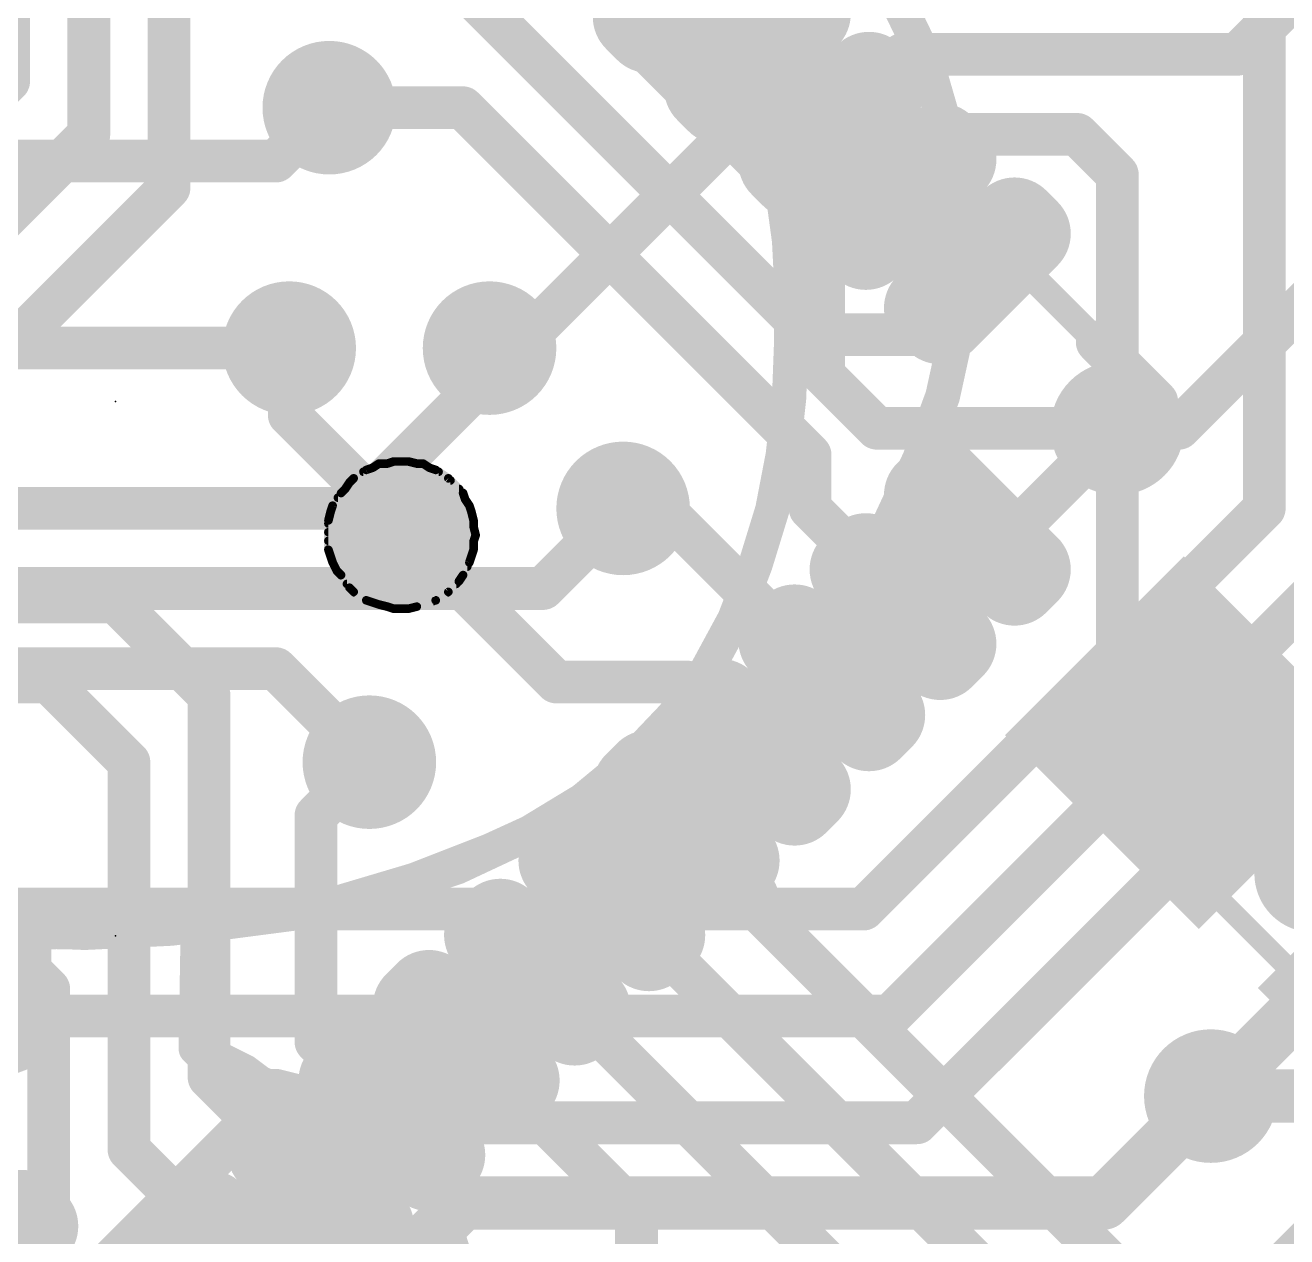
# Model space of a CAD drawing. Extents: x -41 to 66, y -12 to 41.
# Drawn here: x 9.73 to 15.73, y 14.44 to 20.2 of the extents above; entities that cross this region are included whole.
import ezdxf

# ---------------------------------------------------------------- set-up
doc = ezdxf.new("R2010")
doc.units = 0
for name, color, linetype in [('1', 12, 'CONTINUOUS'), ('16', 132, 'CONTINUOUS'), ('18', 110, 'CONTINUOUS'), ('21', 41, 'CONTINUOUS'), ('22', 40, 'CONTINUOUS'), ('23', 53, 'CONTINUOUS'), ('24', 53, 'CONTINUOUS'), ('29', 253, 'CONTINUOUS'), ('31', 253, 'CONTINUOUS'), ('51', 53, 'CONTINUOUS')]:
    doc.layers.add(name, color=color, linetype=linetype)

# ---------------------------------------------------------------- blocks, each defined once
blk = doc.blocks.new('RECT')
blk.add_solid([(-0.5, -0.5), (0.5, -0.5), (-0.5, 0.5), (0.5, 0.5)])
blk = doc.blocks.new('RECT128000X48000R85')
at = {"const_width": 0.1275}
blk.add_lwpolyline([(0.3362, -0.0225), (0.3362, 0.0225, 0.4142), (0.2725, 0.0863), (-0.2725, 0.0863, 0.4142), (-0.3362, 0.0225), (-0.3362, -0.0225, 0.4142), (-0.2725, -0.0863), (0.2725, -0.0863, 0.4142)], format="xyb", close=True, dxfattribs=at)
blk.add_solid([(-0.2979, -0.0479), (0.2979, -0.0479), (-0.2979, 0.0479), (0.2979, 0.0479)])
blk = doc.blocks.new('RECT160512X80512R85')
at = {"const_width": 0.2139}
blk.add_lwpolyline([(0.3947, -0.0377), (0.3947, 0.0377, 0.4142), (0.2877, 0.1447), (-0.2877, 0.1447, 0.4142), (-0.3947, 0.0377), (-0.3947, -0.0377, 0.4142), (-0.2877, -0.1447), (0.2877, -0.1447, 0.4142)], format="xyb", close=True, dxfattribs=at)
blk.add_solid([(-0.3131, -0.0631), (0.3131, -0.0631), (-0.3131, 0.0631), (0.3131, 0.0631)])
blk = doc.blocks.new('ROUNDV')
at = {"const_width": 0.5}
blk.add_lwpolyline([(0, -0.25, 1), (0, 0.25, 1), (0, -0.25)], format="xyb", dxfattribs=at)

msp = doc.modelspace()

# ---------------------------------------------------------------- linework, layer by layer
at = {"layer": '1'}
for points, const_width in [([(10.033, 22.098), (10.033, 19.685)], 0.2032), ([(9.652, 21.717), (9.652, 19.939)], 0.2032), ([(13.462, 18.7325), (11.1443, 21.0503)], 0.2032), ([(13.5763, 20.447), (13.2114, 20.0821)], 0.2032), ([(15.875, 20.447), (15.494, 20.066)], 0.2032), ([(10.414, 20.32), (10.414, 19.431)], 0.2032), ([(13.9024, 20.066), (13.565, 19.7285)], 0.2032), ([(15.494, 20.066), (13.9024, 20.066)], 0.2032), ([(9.652, 19.939), (9.144, 19.431)], 0.2032), ([(11.811, 19.812), (11.176, 19.812)], 0.2032), ([(13.462, 18.161), (11.811, 19.812)], 0.2032), ([(10.033, 19.685), (8.636, 18.288)], 0.2032), ([(14.1987, 19.685), (13.9036, 19.3899)], 0.2032), ([(14.732, 19.685), (14.1987, 19.685)], 0.2032), ([(14.9225, 19.4945), (14.732, 19.685)], 0.2032), ([(15.2155, 18.288), (16.51, 19.5825)], 0.2032), ([(14.9225, 18.288), (14.9225, 19.4945)], 0.2032), ([(10.414, 19.431), (9.144, 18.161)], 0.2032), ([(14.2571, 19.0364), (14.2571, 19.0196)], 0.2032), ([(14.2571, 19.0196), (13.97, 18.7325)], 0.2032), ([(13.97, 18.7325), (13.462, 18.7325)], 0.2032), ([(10.9855, 18.669), (10.9855, 18.3515)], 0.2032), ([(10.9855, 18.3515), (12.2555, 17.0815)], 0.2032), ([(14.4281, 17.7936), (14.9225, 18.288)], 0.2032), ([(14.9225, 17.145), (14.9225, 18.288)], 0.2032), ([(15.2155, 18.288), (14.9225, 18.288)], 0.2032), ([(13.462, 17.907), (13.462, 18.161)], 0.2032), ([(12.573, 17.907), (12.7594, 17.907)], 0.2032), ([(12.7594, 17.907), (13.565, 17.1015)], 0.2032), ([(13.9036, 17.4654), (13.462, 17.907)], 0.2032), ([(14.2571, 17.7936), (14.4281, 17.7936)], 0.2032), ([(9.144, 17.4625), (10.16, 17.4625)], 0.2032), ([(10.16, 17.4625), (10.6045, 17.018)], 0.2032), ([(13.9036, 17.4401), (13.9036, 17.4654)], 0.2032), ([(15.274, 16.7935), (14.9225, 17.145)], 0.2032), ([(9.8425, 17.0815), (7.4422, 17.0815)], 0.2032), ([(10.2235, 16.7005), (9.8425, 17.0815)], 0.2032), ([(12.2555, 17.0815), (12.8778, 17.0815)], 0.2032), ([(12.8778, 17.0815), (13.2114, 16.7479)], 0.2032), ([(10.6045, 15.2018), (10.6045, 17.018)], 0.2032), ([(10.2235, 14.859), (10.2235, 16.7005)], 0.2032), ([(11.3665, 16.7005), (11.1125, 16.4465)], 0.2032), ([(11.1125, 16.4465), (11.1125, 15.3711)], 0.2032), ([(13.208, 16.0741), (12.8728, 16.4093)], 0.2032), ([(9.8425, 15.621), (9.2329, 16.2306)], 0.2032), ([(14.6685, 13.9065), (12.5193, 16.0557)], 0.2032), ([(13.208, 16.002), (13.208, 16.0741)], 0.2032), ([(14.9225, 14.2875), (13.208, 16.002)], 0.2032), ([(14.3424, 13.5255), (12.1657, 15.7022)], 0.2032), ([(9.8425, 14.6217), (9.8425, 15.621)], 0.2032), ([(11.1125, 15.3711), (11.4735, 15.01)], 0.2032), ([(12.6365, 14.5542), (11.8271, 15.3636)], 0.2032), ([(10.6045, 15.2018), (11.1349, 14.6714)], 0.2032), ([(15.367, 15.113), (15.9976, 15.113)], 0.254), ([(10.7646, 14.3179), (10.2235, 14.859)], 0.2032), ([(11.1349, 14.6714), (11.1349, 14.6461)], 0.2032), ([(9.8425, 14.6217), (9.5386, 14.3179)], 0.2032), ([(11.1349, 14.6461), (11.8745, 13.9065)], 0.2032), ([(12.6365, 13.462), (12.6365, 14.5542)], 0.2032)]:
    msp.add_lwpolyline(points, dxfattribs=dict(at, const_width=const_width))
for points, const_width in [([(13.1755, 20.118, 1), (13.2473, 20.0462)], 0.1016), ([(13.9024, 20.1168, 1), (13.9024, 20.0152)], 0.1016), ([(13.9384, 20.0301, 1), (13.8665, 20.1019)], 0.1016), ([(15.4581, 20.1019, 1), (15.5299, 20.0301)], 0.1016), ([(15.494, 20.0152, 1), (15.494, 20.1168)], 0.1016), ([(9.6879, 19.9031, 1), (9.6161, 19.9749)], 0.1016), ([(9.6012, 19.939, 1), (9.7028, 19.939)], 0.1016), ([(11.176, 19.8628, 1), (11.176, 19.7612)], 0.1016), ([(11.8469, 19.8479, 1), (11.7751, 19.7761)], 0.1016), ([(11.811, 19.7612, 1), (11.811, 19.8628)], 0.1016), ([(13.5291, 19.7645, 1), (13.6009, 19.6926)], 0.1016), ([(9.9822, 19.685, 1), (10.0838, 19.685)], 0.1016), ([(10.0689, 19.6491, 1), (9.9971, 19.7209)], 0.1016), ([(14.1987, 19.7358, 1), (14.1987, 19.6342)], 0.1016), ([(14.2346, 19.6491, 1), (14.1627, 19.7209)], 0.1016), ([(14.7679, 19.7209, 1), (14.6961, 19.6491)], 0.1016), ([(14.732, 19.6342, 1), (14.732, 19.7358)], 0.1016), ([(14.9733, 19.4945, 1), (14.8717, 19.4945)], 0.1016), ([(14.8866, 19.4586, 1), (14.9584, 19.5304)], 0.1016), ([(10.4499, 19.3951, 1), (10.3781, 19.4669)], 0.1016), ([(10.3632, 19.431, 1), (10.4648, 19.431)], 0.1016), ([(13.8677, 19.4259, 1), (13.9395, 19.354)], 0.1016), ([(14.3079, 19.0364, 1), (14.2063, 19.0364)], 0.1016), ([(14.2931, 18.9837, 1), (14.2212, 19.0556)], 0.1016), ([(14.2063, 19.0196, 1), (14.3079, 19.0196)], 0.1016), ([(13.462, 18.7833, 1), (13.462, 18.6817)], 0.1016), ([(13.97, 18.6817, 1), (13.97, 18.7833)], 0.1016), ([(13.4261, 18.6966, 1), (13.4979, 18.7684)], 0.1016), ([(13.9341, 18.7684, 1), (14.0059, 18.6966)], 0.1016), ([(11.0363, 18.669, 1), (10.9347, 18.669)], 0.1016), ([(11.0214, 18.3874, 1), (10.9496, 18.3156)], 0.1016), ([(10.9347, 18.3515, 1), (11.0363, 18.3515)], 0.1016), ([(14.9733, 18.288, 1), (14.8717, 18.288)], 0.1016), ([(14.9225, 18.3388, 1), (14.9225, 18.2372)], 0.1016), ([(14.9584, 18.2521, 1), (14.8866, 18.3239)], 0.1016), ([(15.1796, 18.3239, 1), (15.2514, 18.2521)], 0.1016), ([(15.2155, 18.2372, 1), (15.2155, 18.3388)], 0.1016), ([(14.8717, 18.288, 1), (14.9733, 18.288)], 0.1016), ([(13.5128, 18.161, 1), (13.4112, 18.161)], 0.1016), ([(13.4261, 18.1251, 1), (13.4979, 18.1969)], 0.1016), ([(12.573, 17.9578, 1), (12.573, 17.8562)], 0.1016), ([(12.7953, 17.9429, 1), (12.7235, 17.8711)], 0.1016), ([(12.7594, 17.8562, 1), (12.7594, 17.9578)], 0.1016), ([(13.4979, 17.9429, 1), (13.4261, 17.8711)], 0.1016), ([(13.4112, 17.907, 1), (13.5128, 17.907)], 0.1016), ([(14.2571, 17.8444, 1), (14.2571, 17.7428)], 0.1016), ([(14.3922, 17.8295, 1), (14.464, 17.7577)], 0.1016), ([(14.4281, 17.7428, 1), (14.4281, 17.8444)], 0.1016), ([(10.1959, 17.4984, 1), (10.1241, 17.4266)], 0.1016), ([(10.16, 17.4117, 1), (10.16, 17.5133)], 0.1016), ([(13.9544, 17.4654, 1), (13.8528, 17.4654)], 0.1016), ([(13.8677, 17.4295, 1), (13.9395, 17.5013)], 0.1016), ([(13.8528, 17.4401, 1), (13.9544, 17.4401)], 0.1016), ([(14.9584, 17.1809, 1), (14.8866, 17.1091)], 0.1016), ([(9.8784, 17.1174, 1), (9.8066, 17.0456)], 0.1016), ([(9.8425, 17.0307, 1), (9.8425, 17.1323)], 0.1016), ([(12.2555, 17.1323, 1), (12.2555, 17.0307)], 0.1016), ([(12.2196, 17.0456, 1), (12.2914, 17.1174)], 0.1016), ([(12.9137, 17.1174, 1), (12.8419, 17.0456)], 0.1016), ([(12.8778, 17.0307, 1), (12.8778, 17.1323)], 0.1016), ([(13.5291, 17.0655, 1), (13.6009, 17.1374)], 0.1016), ([(14.8717, 17.145, 1), (14.9733, 17.145)], 0.1016), ([(10.6553, 17.018, 1), (10.5537, 17.018)], 0.1016), ([(10.5686, 16.9821, 1), (10.6404, 17.0539)], 0.1016), ([(15.238, 16.7576, 1), (15.3099, 16.8295)], 0.1016), ([(10.2743, 16.7005, 1), (10.1727, 16.7005)], 0.1016), ([(11.4024, 16.6646, 1), (11.3306, 16.7364)], 0.1016), ([(13.1755, 16.712, 1), (13.2473, 16.7838)], 0.1016), ([(10.1876, 16.6646, 1), (10.2594, 16.7364)], 0.1016), ([(11.1633, 16.4465, 1), (11.0617, 16.4465)], 0.1016), ([(11.0766, 16.4824, 1), (11.1484, 16.4106)], 0.1016), ([(12.9087, 16.4452, 1), (12.8369, 16.3734)], 0.1016), ([(12.5552, 16.0917, 1), (12.4833, 16.0198)], 0.1016), ([(13.2588, 16.0741, 1), (13.1572, 16.0741)], 0.1016), ([(13.1721, 16.0382, 1), (13.2439, 16.11)], 0.1016), ([(13.2439, 16.0379, 1), (13.1721, 15.9661)], 0.1016), ([(13.1572, 16.002, 1), (13.2588, 16.002)], 0.1016), ([(12.2016, 15.7381, 1), (12.1298, 15.6663)], 0.1016), ([(9.8933, 15.621, 1), (9.7917, 15.621)], 0.1016), ([(9.8066, 15.5851, 1), (9.8784, 15.6569)], 0.1016), ([(11.1484, 15.407, 1), (11.0766, 15.3351)], 0.1016), ([(11.0617, 15.3711, 1), (11.1633, 15.3711)], 0.1016), ([(11.863, 15.3995, 1), (11.7912, 15.3277)], 0.1016), ([(10.6404, 15.2378, 1), (10.5686, 15.1659)], 0.1016), ([(10.5537, 15.2018, 1), (10.6553, 15.2018)], 0.1016), ([(15.367, 15.1765, 1), (15.367, 15.0495)], 0.127), ([(11.4376, 14.9741, 1), (11.5095, 15.0459)], 0.1016), ([(10.2594, 14.8949, 1), (10.1876, 14.8231)], 0.1016), ([(10.1727, 14.859, 1), (10.2743, 14.859)], 0.1016), ([(11.1857, 14.6714, 1), (11.0841, 14.6714)], 0.1016), ([(11.099, 14.6355, 1), (11.1709, 14.7073)], 0.1016), ([(9.8784, 14.5858, 1), (9.8066, 14.6577)], 0.1016), ([(11.1709, 14.682, 1), (11.099, 14.6101)], 0.1016), ([(11.0841, 14.6461, 1), (11.1857, 14.6461)], 0.1016), ([(9.7917, 14.6217, 1), (9.8933, 14.6217)], 0.1016), ([(12.6873, 14.5542, 1), (12.5857, 14.5542)], 0.1016), ([(12.6006, 14.5183, 1), (12.6724, 14.5901)], 0.1016)]:
    msp.add_lwpolyline(points, format="xyb", dxfattribs=dict(at, const_width=const_width))
at = {"layer": '16'}
for points, const_width in [([(12.7, 20.066), (12.7, 23.622)], 0.2032), ([(15.621, 17.907), (15.621, 21.7805)], 0.2032), ([(13.081, 19.685), (12.7, 20.066)], 0.2032), ([(10.922, 19.558), (11.176, 19.812)], 0.2032), ([(11.303, 17.907), (13.081, 19.685)], 0.2032), ([(13.5255, 19.2405), (13.081, 19.685)], 0.2032), ([(8.382, 19.558), (10.922, 19.558)], 0.2032), ([(13.5255, 18.542), (13.5255, 19.2405)], 0.2032), ([(8.636, 18.669), (10.9855, 18.669)], 0.2032), ([(13.7795, 18.288), (13.5255, 18.542)], 0.2032), ([(14.9225, 18.288), (13.7795, 18.288)], 0.2032), ([(8.636, 17.907), (11.303, 17.907)], 0.2032), ([(12.192, 17.526), (12.573, 17.907)], 0.2032), ([(13.716, 16.002), (15.621, 17.907)], 0.2032), ([(13.843, 15.494), (16.129, 17.78)], 0.2032), ([(13.97, 14.986), (16.637, 17.653)], 0.2032), ([(8.9535, 17.526), (12.192, 17.526)], 0.2032), ([(9.271, 17.145), (10.922, 17.145)], 0.2032), ([(10.922, 17.145), (11.3665, 16.7005)], 0.2032), ([(15.367, 15.113), (17.145, 16.891)], 0.254), ([(17.653, 16.256), (15.621, 14.224)], 0.2032), ([(13.716, 16.002), (9.4615, 16.002)], 0.2032), ([(7.874, 15.494), (13.843, 15.494)], 0.2032), ([(14.859, 14.605), (15.367, 15.113)], 0.254), ([(10.795, 14.986), (9.398, 13.589)], 0.2032), ([(13.97, 14.986), (10.795, 14.986)], 0.2032), ([(11.811, 14.605), (11.176, 13.97)], 0.254), ([(14.859, 14.605), (11.811, 14.605)], 0.254)]:
    msp.add_lwpolyline(points, dxfattribs=dict(at, const_width=const_width))
for points, const_width in [([(12.7359, 20.1019, 1), (12.6641, 20.0301)], 0.1016), ([(12.6492, 20.066, 1), (12.7508, 20.066)], 0.1016), ([(11.2119, 19.7761, 1), (11.1401, 19.8479)], 0.1016), ([(13.1169, 19.7209, 1), (13.0451, 19.6491)], 0.1016), ([(13.1169, 19.6491, 1), (13.0451, 19.7209)], 0.1016), ([(13.0451, 19.6491, 1), (13.1169, 19.7209)], 0.1016), ([(10.8861, 19.5939, 1), (10.9579, 19.5221)], 0.1016), ([(10.922, 19.5072, 1), (10.922, 19.6088)], 0.1016), ([(13.5763, 19.2405, 1), (13.4747, 19.2405)], 0.1016), ([(13.4896, 19.2046, 1), (13.5614, 19.2764)], 0.1016), ([(10.9855, 18.6182, 1), (10.9855, 18.7198)], 0.1016), ([(13.5614, 18.5779, 1), (13.4896, 18.5061)], 0.1016), ([(13.4747, 18.542, 1), (13.5763, 18.542)], 0.1016), ([(13.7795, 18.3388, 1), (13.7795, 18.2372)], 0.1016), ([(13.7436, 18.2521, 1), (13.8154, 18.3239)], 0.1016), ([(14.9225, 18.2372, 1), (14.9225, 18.3388)], 0.1016), ([(11.2671, 17.9429, 1), (11.3389, 17.8711)], 0.1016), ([(11.303, 17.8562, 1), (11.303, 17.9578)], 0.1016), ([(12.6089, 17.8711, 1), (12.5371, 17.9429)], 0.1016), ([(15.6569, 17.8711, 1), (15.5851, 17.9429)], 0.1016), ([(15.5702, 17.907, 1), (15.6718, 17.907)], 0.1016), ([(12.1561, 17.5619, 1), (12.2279, 17.4901)], 0.1016), ([(12.192, 17.4752, 1), (12.192, 17.5768)], 0.1016), ([(10.9579, 17.1809, 1), (10.8861, 17.1091)], 0.1016), ([(10.922, 17.0942, 1), (10.922, 17.1958)], 0.1016), ([(11.3306, 16.6646, 1), (11.4024, 16.7364)], 0.1016), ([(13.6801, 16.0379, 1), (13.7519, 15.9661)], 0.1016), ([(13.716, 15.9512, 1), (13.716, 16.0528)], 0.1016), ([(13.843, 15.4432, 1), (13.843, 15.5448)], 0.1016), ([(13.8071, 15.5299, 1), (13.8789, 15.4581)], 0.1016), ([(15.4119, 15.0681, 1), (15.3221, 15.1579)], 0.127), ([(15.3221, 15.1579, 1), (15.4119, 15.0681)], 0.127), ([(10.795, 15.0368, 1), (10.795, 14.9352)], 0.1016), ([(10.8309, 14.9501, 1), (10.7591, 15.0219)], 0.1016), ([(13.9341, 15.0219, 1), (14.0059, 14.9501)], 0.1016), ([(13.97, 14.9352, 1), (13.97, 15.0368)], 0.1016), ([(11.811, 14.6685, 1), (11.811, 14.5415)], 0.127), ([(11.8559, 14.5601, 1), (11.7661, 14.6499)], 0.127), ([(14.8141, 14.6499, 1), (14.9039, 14.5601)], 0.127), ([(14.859, 14.5415, 1), (14.859, 14.6685)], 0.127)]:
    msp.add_lwpolyline(points, format="xyb", dxfattribs=dict(at, const_width=const_width))
at = {"layer": '21'}
for points, const_width in [([(14.8628, 18.7338, 1), (14.791, 18.6619)], 0.1016), ([(15.1457, 18.3791, 1), (15.0738, 18.4509)], 0.1016), ([(15.0738, 18.3791, 1), (15.1457, 18.4509)], 0.1016), ([(14.791, 18.1681, 1), (14.8628, 18.0962)], 0.1016), ([(15.9953, 16.1153, 1), (15.7978, 16.3128)], 0.2794), ([(15.7546, 16.2697, 1), (15.9522, 16.0721)], 0.2794)]:
    msp.add_lwpolyline(points, format="xyb", dxfattribs=dict(at, const_width=const_width))
for points, const_width in [([(15.1097, 18.415), (14.8269, 18.6978)], 0.2032), ([(14.8269, 18.1322), (15.1097, 18.415)], 0.2032), ([(15.8534, 16.1709), (15.8966, 16.2141)], 0.5588)]:
    msp.add_lwpolyline(points, dxfattribs=dict(at, const_width=const_width))
at = {"layer": '22'}
for points, const_width in [([(13.122, 20.12), (13.012, 20.36)], 0.163), ([(14.012, 20.04), (13.872, 20.33)], 0.165), ([(13.212, 19.88), (13.122, 20.12)], 0.163), ([(14.102, 19.73), (14.012, 20.04)], 0.165), ([(13.282, 19.64), (13.212, 19.88)], 0.163), ([(14.162, 19.41), (14.102, 19.73)], 0.165), ([(13.332, 19.4), (13.282, 19.64)], 0.163), ([(14.182, 19.09), (14.162, 19.41)], 0.165), ([(13.362, 19.18), (13.332, 19.4)], 0.163), ([(13.372, 18.98), (13.362, 19.18)], 0.163), ([(14.162, 18.76), (14.182, 19.09)], 0.165), ([(13.372, 18.7), (13.372, 18.98)], 0.163), ([(14.092, 18.44), (14.162, 18.76)], 0.165), ([(13.362, 18.43), (13.372, 18.7)], 0.163), ([(13.332, 18.16), (13.362, 18.43)], 0.163), ([(13.982, 18.14), (14.092, 18.44)], 0.165), ([(13.282, 17.9), (13.332, 18.16)], 0.163), ([(13.842, 17.84), (13.982, 18.14)], 0.165), ([(11.382, 18.1), (11.352, 18.09)], 0.041), ([(11.412, 18.12), (11.382, 18.1)], 0.041), ([(11.452, 18.12), (11.412, 18.12)], 0.041), ([(11.482, 18.13), (11.452, 18.12)], 0.041), ([(11.458, 18.122), (11.584, 18.122)], 0.041), ([(11.552, 18.13), (11.482, 18.13)], 0.041), ([(11.592, 18.12), (11.552, 18.13)], 0.041), ([(11.622, 18.12), (11.592, 18.12)], 0.041), ([(11.652, 18.1), (11.622, 18.12)], 0.041), ([(11.682, 18.09), (11.652, 18.1)], 0.041), ([(11.292, 18.05), (11.272, 18.03)], 0.041), ([(11.282, 18.04), (11.752, 18.04)], 0.041), ([(11.352, 18.09), (11.292, 18.05)], 0.041), ([(11.3385, 18.081), (11.6955, 18.081)], 0.041), ([(11.742, 18.05), (11.682, 18.09)], 0.041), ([(11.812, 17.98), (11.742, 18.05)], 0.041), ([(11.232, 17.98), (11.192, 17.92)], 0.041), ([(11.252, 18), (11.232, 17.98)], 0.041), ([(11.251, 17.999), (11.793, 17.999)], 0.041), ([(11.272, 18.03), (11.252, 18)], 0.041), ([(11.822, 17.95), (11.812, 17.98)], 0.041), ([(11.192, 17.92), (11.182, 17.89)], 0.041), ([(11.191, 17.917), (11.843, 17.917)], 0.041), ([(11.2173, 17.958), (11.8193, 17.958)], 0.041), ([(11.842, 17.92), (11.822, 17.95)], 0.041), ([(11.852, 17.89), (11.842, 17.92)], 0.041), ([(13.202, 17.64), (13.282, 17.9)], 0.163), ([(11.182, 17.89), (11.172, 17.85)], 0.041), ([(11.1785, 17.876), (11.8555, 17.876)], 0.041), ([(11.862, 17.85), (11.852, 17.89)], 0.041), ([(13.652, 17.56), (13.842, 17.84)], 0.165), ([(11.172, 17.85), (11.172, 17.71)], 0.041), ([(11.172, 17.835), (11.862, 17.835)], 0.041), ([(11.172, 17.794), (11.8685, 17.794)], 0.041), ([(11.862, 17.82), (11.862, 17.85)], 0.041), ([(11.872, 17.78), (11.862, 17.82)], 0.041), ([(11.172, 17.753), (11.863, 17.753)], 0.041), ([(11.862, 17.75), (11.872, 17.78)], 0.041), ([(11.862, 17.71), (11.862, 17.75)], 0.041), ([(11.172, 17.712), (11.862, 17.712)], 0.041), ([(11.172, 17.71), (11.192, 17.65)], 0.041), ([(11.842, 17.65), (11.862, 17.71)], 0.041), ([(13.102, 17.38), (13.202, 17.64)], 0.163), ([(11.185, 17.671), (11.849, 17.671)], 0.041), ([(11.192, 17.65), (11.212, 17.61)], 0.041), ([(11.202, 17.63), (11.832, 17.63)], 0.041), ([(11.812, 17.59), (11.842, 17.65)], 0.041), ([(13.442, 17.3), (13.652, 17.56)], 0.165), ([(11.212, 17.61), (11.232, 17.59)], 0.041), ([(11.232, 17.59), (11.272, 17.53)], 0.041), ([(11.2327, 17.589), (11.8113, 17.589)], 0.041), ([(11.742, 17.51), (11.792, 17.56)], 0.041), ([(11.792, 17.56), (11.812, 17.59)], 0.041), ([(11.26, 17.548), (11.78, 17.548)], 0.041), ([(11.272, 17.53), (11.292, 17.51)], 0.041), ([(11.292, 17.51), (11.352, 17.47)], 0.041), ([(11.2965, 17.507), (11.7375, 17.507)], 0.041), ([(11.682, 17.47), (11.742, 17.51)], 0.041), ([(11.352, 17.47), (11.412, 17.45)], 0.041), ([(11.364, 17.466), (11.67, 17.466)], 0.041), ([(11.412, 17.45), (11.452, 17.44)], 0.041), ([(11.452, 17.44), (11.482, 17.43)], 0.041), ([(11.552, 17.43), (11.592, 17.44)], 0.041), ([(11.592, 17.44), (11.682, 17.47)], 0.041), ([(12.972, 17.14), (13.102, 17.38)], 0.163), ([(11.482, 17.43), (11.552, 17.43)], 0.041), ([(13.192, 17.05), (13.442, 17.3)], 0.165), ([(12.812, 16.92), (12.972, 17.14)], 0.163), ([(12.912, 16.83), (13.192, 17.05)], 0.165), ([(12.612, 16.71), (12.812, 16.92)], 0.163), ([(12.612, 16.62), (12.912, 16.83)], 0.165), ([(12.382, 16.52), (12.612, 16.71)], 0.163), ([(12.292, 16.44), (12.612, 16.62)], 0.165), ([(12.102, 16.35), (12.382, 16.52)], 0.163), ([(11.942, 16.28), (12.292, 16.44)], 0.165), ([(11.782, 16.2), (12.102, 16.35)], 0.163), ([(11.582, 16.14), (11.942, 16.28)], 0.165), ([(11.422, 16.08), (11.782, 16.2)], 0.163), ([(11.212, 16.03), (11.582, 16.14)], 0.165), ([(11.002, 15.98), (11.422, 16.08)], 0.163), ([(10.822, 15.96), (11.212, 16.03)], 0.165), ([(10.422, 15.91), (10.822, 15.96)], 0.165), ([(10.542, 15.92), (11.002, 15.98)], 0.163), ([(9.552, 15.9), (10.022, 15.89)], 0.163), ([(9.612, 15.91), (10.012, 15.89)], 0.165), ([(10.552, 15.92), (9.772, 15.89)], 0.165), ([(9.772, 15.89), (9.772, 15.34)], 0.165), ([(10.012, 15.89), (10.422, 15.91)], 0.165), ([(10.022, 15.89), (10.542, 15.92)], 0.163), ([(10.542, 15.34), (10.552, 15.92)], 0.165), ([(9.772, 15.34), (9.612, 15.28)], 0.165), ([(10.552, 15.33), (10.542, 15.34)], 0.165), ([(10.592, 15.32), (10.552, 15.33)], 0.165), ([(10.772, 15.23), (10.592, 15.32)], 0.165), ([(10.932, 15.11), (10.772, 15.23)], 0.165), ([(10.882, 15.16), (10.832, 15.18)], 0.165), ([(10.922, 15.16), (10.882, 15.16)], 0.165), ([(11.042, 15.13), (10.922, 15.16)], 0.165), ([(11.022, 15.03), (10.932, 15.11)], 0.165), ([(11.082, 15.13), (11.042, 15.13)], 0.165), ([(11.162, 15.11), (11.082, 15.13)], 0.165), ([(11.202, 15.09), (11.162, 15.11)], 0.165), ([(11.242, 15.08), (11.202, 15.09)], 0.165), ([(11.292, 15.06), (11.242, 15.08)], 0.165), ([(11.332, 15.03), (11.292, 15.06)], 0.165), ([(11.112, 14.93), (11.022, 15.03)], 0.165), ([(11.432, 14.95), (11.332, 15.03)], 0.165), ([(11.192, 14.82), (11.112, 14.93)], 0.165), ([(11.532, 14.85), (11.432, 14.95)], 0.165), ([(11.272, 14.69), (11.192, 14.82)], 0.165), ([(11.642, 14.7), (11.532, 14.85)], 0.165), ([(11.342, 14.54), (11.272, 14.69)], 0.165), ([(11.712, 14.54), (11.642, 14.7)], 0.165), ([(11.402, 14.38), (11.342, 14.54)], 0.165), ([(11.762, 14.38), (11.712, 14.54)], 0.165), ([(11.442, 14.19), (11.402, 14.38)], 0.165), ([(11.782, 14.21), (11.762, 14.38)], 0.165)]:
    msp.add_lwpolyline(points, dxfattribs=dict(at, const_width=const_width))
for points, const_width in [([(13.1602, 20.1343, 1), (13.0838, 20.1057)], 0.0815), ([(13.085, 20.103, 1), (13.159, 20.137)], 0.0815), ([(14.0516, 20.0515, 1), (13.9724, 20.0285)], 0.0825), ([(13.9749, 20.0221, 1), (14.0491, 20.0579)], 0.0825), ([(13.2511, 19.8914, 1), (13.1729, 19.8686)], 0.0815), ([(13.1738, 19.8657, 1), (13.2502, 19.8943)], 0.0815), ([(14.1425, 19.7376, 1), (14.0615, 19.7224)], 0.0825), ([(14.0624, 19.7185, 1), (14.1416, 19.7415)], 0.0825), ([(13.3219, 19.6483, 1), (13.2421, 19.6317)], 0.0815), ([(13.2429, 19.6286, 1), (13.3211, 19.6514)], 0.0815), ([(14.2032, 19.4126, 1), (14.1208, 19.4074)], 0.0825), ([(13.3724, 19.4055, 1), (13.2916, 19.3945)], 0.0815), ([(13.2921, 19.3917, 1), (13.3719, 19.4083)], 0.0815), ([(14.1215, 19.4024, 1), (14.2025, 19.4176)], 0.0825), ([(13.4027, 19.182, 1), (13.3213, 19.178)], 0.0815), ([(13.3216, 19.1745, 1), (13.4024, 19.1855)], 0.0815), ([(14.2232, 19.0875, 1), (14.1408, 19.0925)], 0.0825), ([(14.1408, 19.0874, 1), (14.2232, 19.0926)], 0.0825), ([(13.4127, 18.98, 1), (13.3313, 18.98)], 0.0815), ([(13.3313, 18.978, 1), (13.4127, 18.982)], 0.0815), ([(14.2023, 18.7512, 1), (14.1217, 18.7688)], 0.0825), ([(13.4127, 18.6985, 1), (13.3313, 18.7015)], 0.0815), ([(14.1208, 18.7625, 1), (14.2032, 18.7575)], 0.0825), ([(13.3313, 18.7, 1), (13.4127, 18.7)], 0.0815), ([(13.4025, 18.4255, 1), (13.3215, 18.4345)], 0.0815), ([(14.0517, 18.4488, 1), (14.1323, 18.4312)], 0.0825), ([(14.1307, 18.4258, 1), (14.0533, 18.4542)], 0.0825), ([(13.3213, 18.4315, 1), (13.4027, 18.4285)], 0.0815), ([(13.372, 18.1523, 1), (13.292, 18.1677)], 0.0815), ([(13.2915, 18.1645, 1), (13.3725, 18.1555)], 0.0815), ([(13.9433, 18.1542, 1), (14.0207, 18.1258)], 0.0825), ([(14.0194, 18.1226, 1), (13.9446, 18.1574)], 0.0825), ([(11.3763, 18.1085, 1), (11.3877, 18.0915)], 0.0205), ([(11.3852, 18.0903, 1), (11.3788, 18.1097)], 0.0205), ([(11.412, 18.1303, 1), (11.412, 18.1098)], 0.0205), ([(11.4177, 18.1115, 1), (11.4063, 18.1285)], 0.0205), ([(11.4488, 18.1297, 1), (11.4552, 18.1103)], 0.0205), ([(11.458, 18.1322, 1), (11.458, 18.1118)], 0.0205), ([(11.452, 18.1098, 1), (11.452, 18.1303)], 0.0205), ([(11.482, 18.1403, 1), (11.482, 18.1198)], 0.0205), ([(11.4852, 18.1203, 1), (11.4788, 18.1397)], 0.0205), ([(11.5545, 18.1399, 1), (11.5495, 18.1201)], 0.0205), ([(11.552, 18.1198, 1), (11.552, 18.1403)], 0.0205), ([(11.592, 18.1303, 1), (11.592, 18.1098)], 0.0205), ([(11.584, 18.1118, 1), (11.584, 18.1322)], 0.0205), ([(11.5895, 18.1101, 1), (11.5945, 18.1299)], 0.0205), ([(11.6277, 18.1285, 1), (11.6163, 18.1115)], 0.0205), ([(11.622, 18.1098, 1), (11.622, 18.1303)], 0.0205), ([(11.6552, 18.1097, 1), (11.6488, 18.0903)], 0.0205), ([(11.6463, 18.0915, 1), (11.6577, 18.1085)], 0.0205), ([(11.282, 18.0502, 1), (11.282, 18.0297)], 0.0205), ([(11.2863, 18.0585, 1), (11.2977, 18.0415)], 0.0205), ([(11.2992, 18.0428, 1), (11.2848, 18.0572)], 0.0205), ([(11.3385, 18.0912, 1), (11.3385, 18.0708)], 0.0205), ([(11.3488, 18.0997, 1), (11.3552, 18.0803)], 0.0205), ([(11.3577, 18.0815, 1), (11.3463, 18.0985)], 0.0205), ([(11.6877, 18.0985, 1), (11.6763, 18.0815)], 0.0205), ([(11.6788, 18.0803, 1), (11.6852, 18.0997)], 0.0205), ([(11.6955, 18.0708, 1), (11.6955, 18.0912)], 0.0205), ([(11.7492, 18.0572, 1), (11.7348, 18.0428)], 0.0205), ([(11.7363, 18.0415, 1), (11.7477, 18.0585)], 0.0205), ([(11.752, 18.0297, 1), (11.752, 18.0502)], 0.0205), ([(11.2248, 17.9872, 1), (11.2392, 17.9728)], 0.0205), ([(11.2405, 17.9743, 1), (11.2235, 17.9857)], 0.0205), ([(11.251, 18.0093, 1), (11.251, 17.9888)], 0.0205), ([(11.2435, 18.0057, 1), (11.2605, 17.9943)], 0.0205), ([(11.2592, 17.9928, 1), (11.2448, 18.0072)], 0.0205), ([(11.2648, 18.0372, 1), (11.2792, 18.0228)], 0.0205), ([(11.2805, 18.0243, 1), (11.2635, 18.0357)], 0.0205), ([(11.793, 17.9888, 1), (11.793, 18.0093)], 0.0205), ([(11.8217, 17.9832, 1), (11.8023, 17.9768)], 0.0205), ([(11.8048, 17.9728, 1), (11.8192, 17.9872)], 0.0205), ([(11.191, 17.9273, 1), (11.191, 17.9068)], 0.0205), ([(11.1835, 17.9257, 1), (11.2005, 17.9143)], 0.0205), ([(11.2017, 17.9168, 1), (11.1823, 17.9232)], 0.0205), ([(11.2173, 17.9683, 1), (11.2173, 17.9478)], 0.0205), ([(11.8305, 17.9557, 1), (11.8135, 17.9443)], 0.0205), ([(11.8123, 17.9468, 1), (11.8317, 17.9532)], 0.0205), ([(11.8193, 17.9478, 1), (11.8193, 17.9683)], 0.0205), ([(11.8517, 17.9232, 1), (11.8323, 17.9168)], 0.0205), ([(11.8335, 17.9143, 1), (11.8505, 17.9257)], 0.0205), ([(11.843, 17.9068, 1), (11.843, 17.9273)], 0.0205), ([(13.242, 17.9077, 1), (13.322, 17.8923)], 0.0815), ([(13.3209, 17.888, 1), (13.2431, 17.912)], 0.0815), ([(11.1785, 17.8863, 1), (11.1785, 17.8658)], 0.0205), ([(11.1723, 17.8932, 1), (11.1917, 17.8868)], 0.0205), ([(11.1919, 17.8875, 1), (11.1721, 17.8925)], 0.0205), ([(11.8619, 17.8925, 1), (11.8421, 17.8875)], 0.0205), ([(11.8423, 17.8868, 1), (11.8617, 17.8932)], 0.0205), ([(11.8555, 17.8658, 1), (11.8555, 17.8863)], 0.0205), ([(13.8046, 17.8574, 1), (13.8794, 17.8226)], 0.0825), ([(13.8761, 17.8168, 1), (13.8079, 17.8632)], 0.0825), ([(11.1621, 17.8525, 1), (11.1819, 17.8475)], 0.0205), ([(11.172, 17.8453, 1), (11.172, 17.8248)], 0.0205), ([(11.1822, 17.85, 1), (11.1618, 17.85)], 0.0205), ([(11.172, 17.8042, 1), (11.172, 17.7838)], 0.0205), ([(11.8719, 17.8225, 1), (11.8521, 17.8175)], 0.0205), ([(11.8722, 17.85, 1), (11.8518, 17.85)], 0.0205), ([(11.8518, 17.82, 1), (11.8722, 17.82)], 0.0205), ([(11.8521, 17.8475, 1), (11.8719, 17.8525)], 0.0205), ([(11.862, 17.8248, 1), (11.862, 17.8453)], 0.0205), ([(11.8685, 17.7838, 1), (11.8685, 17.8042)], 0.0205), ([(11.172, 17.7632, 1), (11.172, 17.7428)], 0.0205), ([(11.8523, 17.7532, 1), (11.8717, 17.7468)], 0.0205), ([(11.8722, 17.75, 1), (11.8518, 17.75)], 0.0205), ([(11.8621, 17.7775, 1), (11.8819, 17.7825)], 0.0205), ([(11.8817, 17.7768, 1), (11.8623, 17.7832)], 0.0205), ([(11.863, 17.7428, 1), (11.863, 17.7632)], 0.0205), ([(11.1817, 17.7132, 1), (11.1623, 17.7068)], 0.0205), ([(11.172, 17.7222, 1), (11.172, 17.7018)], 0.0205), ([(11.1618, 17.71, 1), (11.1822, 17.71)], 0.0205), ([(11.8518, 17.71, 1), (11.8722, 17.71)], 0.0205), ([(11.8717, 17.7068, 1), (11.8523, 17.7132)], 0.0205), ([(11.862, 17.7018, 1), (11.862, 17.7222)], 0.0205), ([(13.24, 17.6254, 1), (13.164, 17.6546)], 0.0815), ([(11.185, 17.6812, 1), (11.185, 17.6608)], 0.0205), ([(11.2012, 17.6546, 1), (11.1828, 17.6454)], 0.0205), ([(11.1823, 17.6468, 1), (11.2017, 17.6532)], 0.0205), ([(11.202, 17.6403, 1), (11.202, 17.6198)], 0.0205), ([(11.8323, 17.6532, 1), (11.8517, 17.6468)], 0.0205), ([(11.832, 17.6198, 1), (11.832, 17.6403)], 0.0205), ([(11.8512, 17.6454, 1), (11.8328, 17.6546)], 0.0205), ([(11.849, 17.6608, 1), (11.849, 17.6812)], 0.0205), ([(13.1631, 17.652, 1), (13.2409, 17.628)], 0.0815), ([(13.6841, 17.5341, 1), (13.6199, 17.5859)], 0.0825), ([(11.2192, 17.6172, 1), (11.2048, 17.6028)], 0.0205), ([(11.2028, 17.6054, 1), (11.2212, 17.6146)], 0.0205), ([(11.2405, 17.5957, 1), (11.2235, 17.5843)], 0.0205), ([(11.2327, 17.5993, 1), (11.2327, 17.5788)], 0.0205), ([(11.2248, 17.5828, 1), (11.2392, 17.5972)], 0.0205), ([(11.7835, 17.5657, 1), (11.8005, 17.5543)], 0.0205), ([(11.7992, 17.5528, 1), (11.7848, 17.5672)], 0.0205), ([(11.8028, 17.5946, 1), (11.8212, 17.5854)], 0.0205), ([(11.8205, 17.5843, 1), (11.8035, 17.5957)], 0.0205), ([(11.8113, 17.5788, 1), (11.8113, 17.5993)], 0.0205), ([(13.6179, 17.5832, 1), (13.6861, 17.5368)], 0.0825), ([(11.26, 17.5583, 1), (11.26, 17.5378)], 0.0205), ([(11.2792, 17.5372, 1), (11.2648, 17.5228)], 0.0205), ([(11.2635, 17.5243, 1), (11.2805, 17.5357)], 0.0205), ([(11.2977, 17.5185, 1), (11.2863, 17.5015)], 0.0205), ([(11.2848, 17.5028, 1), (11.2992, 17.5172)], 0.0205), ([(11.2965, 17.5173, 1), (11.2965, 17.4968)], 0.0205), ([(11.7348, 17.5172, 1), (11.7492, 17.5028)], 0.0205), ([(11.7477, 17.5015, 1), (11.7363, 17.5185)], 0.0205), ([(11.7375, 17.4968, 1), (11.7375, 17.5173)], 0.0205), ([(11.78, 17.5378, 1), (11.78, 17.5583)], 0.0205), ([(11.3552, 17.4797, 1), (11.3488, 17.4603)], 0.0205), ([(11.3463, 17.4615, 1), (11.3577, 17.4785)], 0.0205), ([(11.364, 17.4763, 1), (11.364, 17.4558)], 0.0205), ([(11.4145, 17.4599, 1), (11.4095, 17.4401)], 0.0205), ([(11.4088, 17.4403, 1), (11.4152, 17.4597)], 0.0205), ([(11.4552, 17.4497, 1), (11.4488, 17.4303)], 0.0205), ([(11.4495, 17.4301, 1), (11.4545, 17.4499)], 0.0205), ([(11.5888, 17.4497, 1), (11.5952, 17.4303)], 0.0205), ([(11.5945, 17.4301, 1), (11.5895, 17.4499)], 0.0205), ([(11.67, 17.4558, 1), (11.67, 17.4763)], 0.0205), ([(11.6763, 17.4785, 1), (11.6877, 17.4615)], 0.0205), ([(11.6852, 17.4603, 1), (11.6788, 17.4797)], 0.0205), ([(13.1378, 17.3606, 1), (13.0662, 17.3994)], 0.0815), ([(11.482, 17.4402, 1), (11.482, 17.4198)], 0.0205), ([(11.4788, 17.4203, 1), (11.4852, 17.4397)], 0.0205), ([(11.5495, 17.4399, 1), (11.5545, 17.4201)], 0.0205), ([(11.552, 17.4198, 1), (11.552, 17.4402)], 0.0205), ([(13.064, 17.3946, 1), (13.14, 17.3654)], 0.0815), ([(13.4099, 17.3259, 1), (13.4741, 17.2741)], 0.0825), ([(13.4712, 17.2708, 1), (13.4128, 17.3292)], 0.0825), ([(13.005, 17.116, 1), (12.939, 17.164)], 0.0815), ([(12.9362, 17.1594, 1), (13.0078, 17.1206)], 0.0815), ([(13.1628, 17.0792, 1), (13.2212, 17.0208)], 0.0825), ([(13.2175, 17.0176, 1), (13.1665, 17.0824)], 0.0825), ([(12.779, 16.944, 1), (12.845, 16.896)], 0.0815), ([(12.8415, 16.8919, 1), (12.7825, 16.9481)], 0.0815), ([(12.8865, 16.8624, 1), (12.9375, 16.7976)], 0.0825), ([(12.9357, 16.7962, 1), (12.8883, 16.8638)], 0.0825), ([(12.5825, 16.7381, 1), (12.6415, 16.6819)], 0.0815), ([(12.638, 16.6786, 1), (12.586, 16.7414)], 0.0815), ([(12.5883, 16.6538, 1), (12.6357, 16.5862)], 0.0825), ([(12.6322, 16.584, 1), (12.5918, 16.656)], 0.0825), ([(12.356, 16.5514, 1), (12.408, 16.4886)], 0.0815), ([(12.4031, 16.4852, 1), (12.3609, 16.5548)], 0.0815), ([(12.2718, 16.476, 1), (12.3122, 16.404)], 0.0825), ([(12.3092, 16.4025, 1), (12.2748, 16.4775)], 0.0825), ([(12.0809, 16.3848, 1), (12.1231, 16.3152)], 0.0815), ([(12.1193, 16.3131, 1), (12.0847, 16.3869)], 0.0815), ([(11.9248, 16.3175, 1), (11.9592, 16.2425)], 0.0825), ([(11.957, 16.2416, 1), (11.927, 16.3184)], 0.0825), ([(11.7647, 16.2369, 1), (11.7993, 16.1631)], 0.0815), ([(11.7949, 16.1613, 1), (11.7691, 16.2387)], 0.0815), ([(11.567, 16.1784, 1), (11.597, 16.1016)], 0.0825), ([(11.5938, 16.1005, 1), (11.5702, 16.1795)], 0.0825), ([(11.4091, 16.1187, 1), (11.4349, 16.0413)], 0.0815), ([(11.4314, 16.0404, 1), (11.4126, 16.1196)], 0.0815), ([(11.2002, 16.0695, 1), (11.2238, 15.9905)], 0.0825), ([(11.2193, 15.9894, 1), (11.2047, 16.0706)], 0.0825), ([(10.8147, 16.0006, 1), (10.8293, 15.9194)], 0.0825), ([(10.8271, 15.9191, 1), (10.8169, 16.0009)], 0.0825), ([(10.9926, 16.0196, 1), (11.0114, 15.9404)], 0.0815), ([(11.0073, 15.9396, 1), (10.9967, 16.0204)], 0.0815), ([(9.7704, 15.9312, 1), (9.7736, 15.8488)], 0.0825), ([(9.8133, 15.89, 1), (9.7308, 15.89)], 0.0825), ([(10.01, 15.9312, 1), (10.014, 15.8488)], 0.0825), ([(10.0197, 15.9307, 1), (10.0243, 15.8493)], 0.0815), ([(10.0099, 15.8488, 1), (10.0141, 15.9312)], 0.0825), ([(10.0211, 15.8493, 1), (10.0229, 15.9307)], 0.0815), ([(10.4169, 15.9509, 1), (10.4271, 15.8691)], 0.0825), ([(10.424, 15.8688, 1), (10.42, 15.9512)], 0.0825), ([(10.5367, 15.9604, 1), (10.5473, 15.8796)], 0.0815), ([(10.5932, 15.9193, 1), (10.5108, 15.9207)], 0.0825), ([(10.5443, 15.8793, 1), (10.5397, 15.9607)], 0.0815), ([(10.5536, 15.8788, 1), (10.5504, 15.9612)], 0.0825), ([(9.7865, 15.3014, 1), (9.7575, 15.3786)], 0.0825), ([(10.5712, 15.3692, 1), (10.5128, 15.3108)], 0.0825), ([(9.7308, 15.34, 1), (9.8133, 15.34)], 0.0825), ([(10.5008, 15.3407, 1), (10.5832, 15.3393)], 0.0825), ([(10.562, 15.37, 1), (10.542, 15.29)], 0.0825), ([(10.5228, 15.3008, 1), (10.5812, 15.3592)], 0.0825), ([(10.6104, 15.3569, 1), (10.5736, 15.2831)], 0.0825), ([(10.582, 15.28, 1), (10.602, 15.36)], 0.0825), ([(10.7967, 15.263, 1), (10.7473, 15.197)], 0.0825), ([(10.7536, 15.1931, 1), (10.7904, 15.2669)], 0.0825), ([(10.8473, 15.2183, 1), (10.8167, 15.1417)], 0.0825), ([(10.882, 15.2012, 1), (10.882, 15.1188)], 0.0825), ([(10.8667, 15.1217, 1), (10.8973, 15.1983)], 0.0825), ([(10.932, 15.2, 1), (10.912, 15.12)], 0.0825), ([(10.922, 15.1188, 1), (10.922, 15.2012)], 0.0825), ([(10.9594, 15.1408, 1), (10.9046, 15.0792)], 0.0825), ([(10.9073, 15.077, 1), (10.9567, 15.143)], 0.0825), ([(11.042, 15.1713, 1), (11.042, 15.0888)], 0.0825), ([(11.032, 15.09, 1), (11.052, 15.17)], 0.0825), ([(11.092, 15.17, 1), (11.072, 15.09)], 0.0825), ([(11.082, 15.0888, 1), (11.082, 15.1713)], 0.0825), ([(11.1804, 15.1469, 1), (11.1436, 15.0731)], 0.0825), ([(11.152, 15.07, 1), (11.172, 15.15)], 0.0825), ([(11.212, 15.13, 1), (11.192, 15.05)], 0.0825), ([(11.1836, 15.0531, 1), (11.2204, 15.1269)], 0.0825), ([(11.2573, 15.1183, 1), (11.2267, 15.0417)], 0.0825), ([(11.232, 15.04, 1), (11.252, 15.12)], 0.0825), ([(11.3167, 15.093, 1), (11.2673, 15.027)], 0.0825), ([(11.2767, 15.0217, 1), (11.3073, 15.0983)], 0.0825), ([(11.0527, 15.0576, 1), (10.9913, 15.0024)], 0.0825), ([(10.9946, 14.9992, 1), (11.0494, 15.0608)], 0.0825), ([(11.3578, 15.0622, 1), (11.3062, 14.9978)], 0.0825), ([(11.3073, 14.997, 1), (11.3567, 15.063)], 0.0825), ([(11.1454, 14.9543, 1), (11.0786, 14.9057)], 0.0825), ([(11.0813, 14.9024, 1), (11.1427, 14.9576)], 0.0825), ([(11.4612, 14.9792, 1), (11.4028, 14.9208)], 0.0825), ([(11.4062, 14.9178, 1), (11.4578, 14.9822)], 0.0825), ([(11.2271, 14.8416, 1), (11.1569, 14.7984)], 0.0825), ([(11.1586, 14.7957, 1), (11.2254, 14.8443)], 0.0825), ([(11.5653, 14.8744, 1), (11.4987, 14.8256)], 0.0825), ([(11.5028, 14.8208, 1), (11.5612, 14.8792)], 0.0825), ([(11.3094, 14.7074, 1), (11.2346, 14.6726)], 0.0825), ([(11.6798, 14.7165, 1), (11.6042, 14.6835)], 0.0825), ([(11.6087, 14.6756, 1), (11.6753, 14.7244)], 0.0825), ([(11.2369, 14.6684, 1), (11.3071, 14.7116)], 0.0825), ([(11.3806, 14.5545, 1), (11.3034, 14.5255)], 0.0825), ([(11.3046, 14.5226, 1), (11.3794, 14.5574)], 0.0825), ([(11.7514, 14.5523, 1), (11.6726, 14.5277)], 0.0825), ([(11.6742, 14.5235, 1), (11.7498, 14.5565)], 0.0825), ([(11.4424, 14.3885, 1), (11.3616, 14.3715)], 0.0825), ([(11.803, 14.3848, 1), (11.721, 14.3752)], 0.0825)]:
    msp.add_lwpolyline(points, format="xyb", dxfattribs=dict(at, const_width=const_width))
at = {"layer": '23'}
msp.add_point((10.16, 18.415), dxfattribs=at)
at = {"layer": '24'}
msp.add_point((10.16, 15.875), dxfattribs=at)
at = {"layer": '51'}
for points, const_width in [([(15.1097, 18.415), (10.16, 23.3647)], 0.127), ([(10.16, 13.4653), (15.1097, 18.415)], 0.127), ([(15.8213, 15.6353), (15.3178, 16.1388)], 0.1016)]:
    msp.add_lwpolyline(points, dxfattribs=dict(at, const_width=const_width))
for points, const_width in [([(15.1322, 18.3925, 1), (15.0873, 18.4375)], 0.0635), ([(15.0873, 18.3925, 1), (15.1322, 18.4375)], 0.0635), ([(15.3358, 16.1567, 1), (15.2998, 16.1208)], 0.0508)]:
    msp.add_lwpolyline(points, format="xyb", dxfattribs=dict(at, const_width=const_width))

# ---------------------------------------------------------------- block references
at = {"layer": '1'}
for p, rotation in [((12.8728, 20.4207), 45), ((13.2114, 20.0821), 45), ((13.565, 19.7285), 45), ((13.9036, 19.3899), 45), ((14.2571, 19.0364), 45), ((14.2571, 17.7936), 135), ((13.9036, 17.4401), 135), ((13.565, 17.1015), 135), ((13.2114, 16.7479), 135), ((12.8728, 16.4093), 135), ((12.5193, 16.0557), 315), ((12.1657, 15.7022), 315), ((11.8271, 15.3636), 315), ((11.4735, 15.01), 315), ((11.1349, 14.6714), 315), ((9.5386, 14.3179), 45), ((10.7814, 14.3179), 315)]:
    msp.add_blockref('RECT128000X48000R85', p, dxfattribs=dict(at, rotation=rotation))
at = {"layer": '1', "xscale": 1.1, "rotation": 135}
msp.add_blockref('RECT', (15.274, 16.7935), dxfattribs=at)
at = {"layer": '18', "xscale": 0.635, "yscale": 0.635}
for p in [(11.176, 19.812), (11.176, 19.812), (10.9855, 18.669), (10.9855, 18.669), (11.938, 18.669), (11.938, 18.669), (14.9225, 18.288), (14.9225, 18.288), (12.573, 17.907), (12.573, 17.907), (11.3665, 16.7005), (11.3665, 16.7005), (15.367, 15.113), (15.367, 15.113)]:
    msp.add_blockref('ROUNDV', p, dxfattribs=at)
at = {"layer": '29'}
for p, rotation in [((12.8728, 20.4207), 45), ((13.2114, 20.0821), 45), ((13.565, 19.7285), 45), ((13.9036, 19.3899), 45), ((14.2571, 19.0364), 45), ((14.2571, 17.7936), 135), ((13.9036, 17.4401), 135), ((13.565, 17.1015), 135), ((13.2114, 16.7479), 135), ((12.8728, 16.4093), 135), ((12.5193, 16.0557), 315), ((12.1657, 15.7022), 315), ((11.8271, 15.3636), 315), ((11.4735, 15.01), 315), ((11.1349, 14.6714), 315), ((9.5386, 14.3179), 45), ((10.7814, 14.3179), 315)]:
    msp.add_blockref('RECT160512X80512R85', p, dxfattribs=dict(at, rotation=rotation))
at = {"layer": '29', "xscale": 1.3032, "yscale": 1.2032, "rotation": 135}
for p in [(15.274, 16.7935), (16.476, 15.5915)]:
    msp.add_blockref('RECT', p, dxfattribs=at)
at = {"layer": '31', "xscale": 0.2286, "yscale": 0.5461}
for p, rotation in [((13.2717, 20.1437), 315), ((13.6264, 19.789), 315), ((13.9631, 19.4522), 315), ((14.3179, 19.0975), 315), ((14.3179, 17.7325), 225), ((13.9631, 17.3778), 225), ((13.6264, 17.041), 225), ((13.2717, 16.6863), 225), ((12.9349, 16.3495), 225), ((12.5802, 15.9948), 225), ((12.2255, 15.6401), 225), ((11.8887, 15.3033), 225), ((11.534, 14.9486), 225), ((11.1972, 14.6119), 225), ((9.4775, 14.2571), 135), ((10.8425, 14.2571), 225)]:
    msp.add_blockref('RECT', p, dxfattribs=dict(at, rotation=rotation))
at = {"layer": '31', "xscale": 1.1, "rotation": 135}
msp.add_blockref('RECT', (15.274, 16.7935), dxfattribs=at)
at = {"layer": '51', "xscale": 0.5001, "yscale": 0.95, "rotation": 135}
msp.add_blockref('RECT', (15.4611, 16.5992), dxfattribs=at)

doc.saveas('drawing.dxf')
